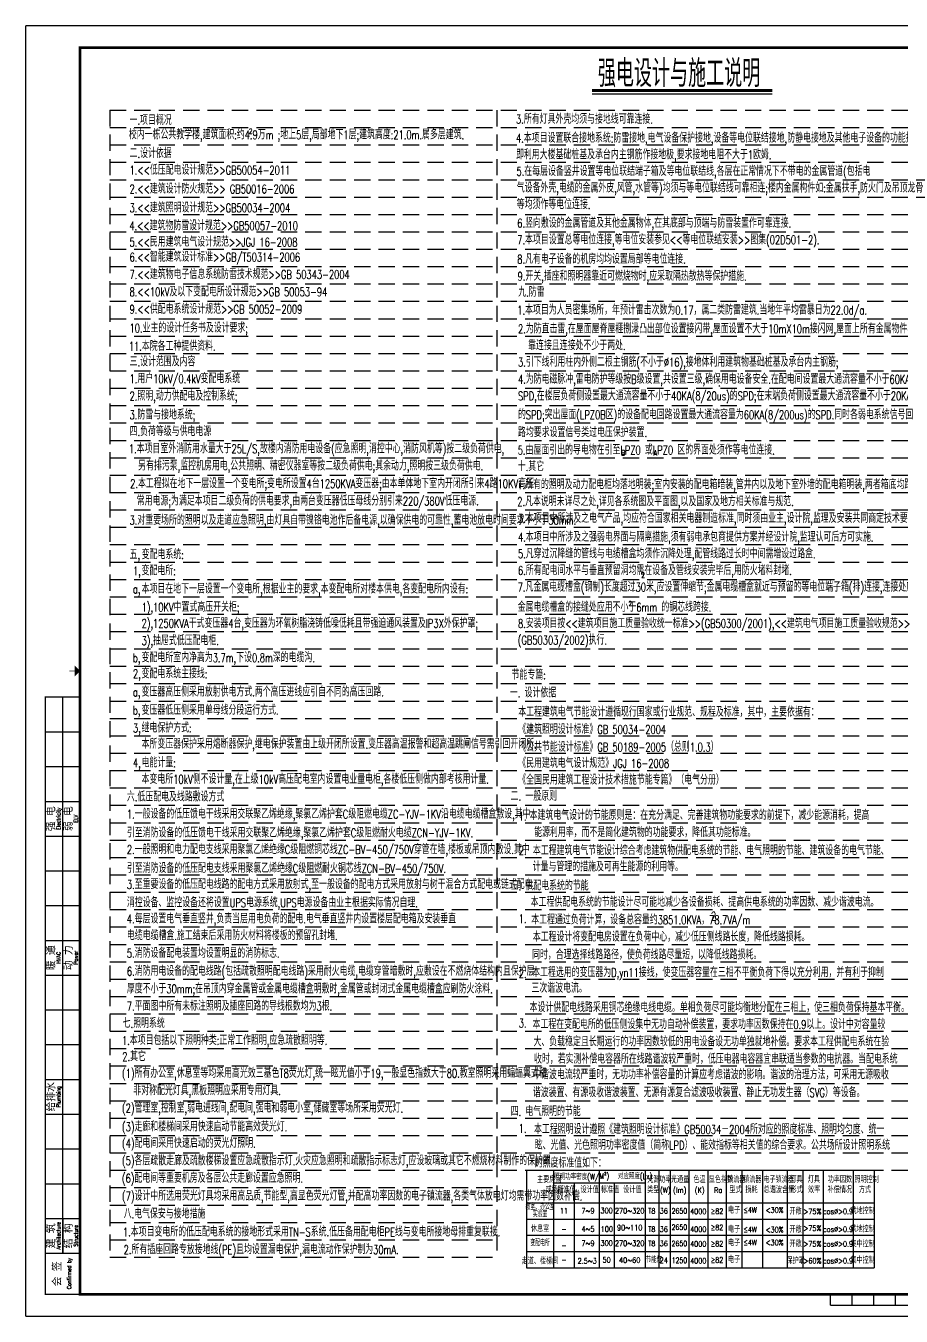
# Model space of a CAD drawing. Extents: x -336391 to 664021, y -458009 to -178412.
# Drawn here: x -106711 to -66399, y -362729 to -303329 of the extents above; entities that cross this region are included whole.
import ezdxf
from ezdxf.enums import TextEntityAlignment as Align

# ---------------------------------------------------------------- set-up
doc = ezdxf.new("R2010")
doc.units = 0
doc.header["$LTSCALE"] = 1000
doc.header["$MEASUREMENT"] = 0
doc.linetypes.add('DASHED2', pattern=[0.375, 0.25, -0.125])
doc.layers.get('0').update_dxf_attribs({"linetype": 'CONTINUOUS'})
for name, color, linetype in [('TEXT', 40, 'CONTINUOUS'), ('TS', 7, 'CONTINUOUS'), ('图框', 7, 'CONTINUOUS'), ('电气-设备标注', 4, 'CONTINUOUS')]:
    doc.layers.add(name, color=color, linetype=linetype)
doc.styles.add('HZ2', font='tjromans.shx', dxfattribs={"width": 0.7, "height": 400, "bigfont": 'tjhztxt.shx'})
doc.styles.add('JIAO', font='tjromans.shx', dxfattribs={"width": 0.75, "bigfont": 'tjhztxt.shx'})
doc.styles.add('TJ-HZ1', font='tj-romans1.shx', dxfattribs={"width": 0.7, "height": 650, "bigfont": 'tjhztxt.shx'})
doc.styles.add('TKZ2_tjkts.shx', font='tjromant.shx', dxfattribs={"bigfont": 'tjkts.shx'})

# ---------------------------------------------------------------- blocks, each defined once
blk = doc.blocks.new('A$C15410C04')
for p, q in [((1699.999083776434, 2899.999556934927), (1699.999083776434, 28499.99955693493)), ((899.9990837764344, 26899.99955693493), (2499.999083776434, 26899.99955693493)), ((899.9990837764344, 25299.99955693493), (2499.999083776434, 25299.99955693493)), ((899.9990837764344, 23699.99955693493), (2499.999083776434, 23699.99955693493)), ((899.9990837764344, 22099.99955693493), (2499.999083776434, 22099.99955693493)), ((899.9990837764344, 20499.99955693493), (2499.999083776434, 20499.99955693493)), ((899.9990837764344, 18899.99955693493), (2499.999083776434, 18899.99955693493)), ((899.9990837764344, 17299.99955693493), (2499.999083776434, 17299.99955693493)), ((899.9990837764344, 15699.99955693493), (2499.999083776434, 15699.99955693493)), ((899.9990837764344, 14099.99955693493), (2499.999083776434, 14099.99955693493)), ((899.9990837764344, 12499.99955693493), (2499.999083776434, 12499.99955693493)), ((899.9990837764344, 10899.99955693493), (2499.999083776434, 10899.99955693493)), ((899.9990837764344, 9299.999556934927), (2499.999083776434, 9299.999556934927)), ((899.9990837764344, 7699.999556934927), (2499.999083776434, 7699.999556934927)), ((899.9990837764344, 6099.999556934927), (2499.999083776434, 6099.999556934927)), ((899.9990837764344, 4499.999556934927), (2499.999083776434, 4499.999556934927)), ((1699.999083776434, 4499.999556934927), (1699.999083776434, 2899.999556934927)), ((899.9990837764344, 2899.999556934927), (2499.999083776434, 2899.999556934927))]:
    blk.add_line(p, q)
at = {"layer": '图框'}
for p, q in [((84099.99908377643, 59399.99955693411), (-0.000916223565582186, 59399.99955693411)), ((-0.000916223565582186, -0.000443065888248384), (-0.000916223565582186, 59399.99955693411)), ((37049.99908377643, 499.9995569331804), (37049.99908377643, 999.9995569331804)), ((38049.99908377643, 499.9995569331804), (38049.99908377643, 999.9995569331804)), ((39049.99908377643, 499.9995569331804), (39049.99908377643, 999.9995569331804)), ((40049.99908377643, 499.9995569331804), (40049.99908377643, 999.9995569331804)), ((37049.99908377643, 499.9995569331804), (47049.99908377643, 499.9995569331804)), ((-0.000916223565582186, -0.000443065888248384), (84099.99908377643, -0.0004430659464560449))]:
    blk.add_line(p, q, dxfattribs=at)
at = {"layer": '图框', "const_width": 120}
blk.add_lwpolyline([(83099.99908377643, 58399.99955693312), (2499.999083776434, 58399.99955693318), (2499.999083776434, 999.9995569331804), (83099.99908377643, 999.9995569331222)], close=True, dxfattribs=at)
at = {"layer": '图框'}
for points, const_width in [([(2249.999083780072, 29699.99955693318), (1999.999083776434, 29699.99955693318)], 30), ([(2499.999083776434, 999.9995569341118), (899.9990837764344, 999.9995569341118), (899.9990837764344, 28499.99955693493), (2499.999083776434, 28499.99955693493)], 60)]:
    blk.add_lwpolyline(points, dxfattribs=dict(at, const_width=const_width))
blk.add_solid([(2249.999083780072, 29449.99955693679), (2249.999083780072, 29949.99955693865), (2499.999083776434, 29699.99955693318)], dxfattribs=at)
at = {"style": 'TKZ2_tjkts.shx'}
for s, p in [('强 电', (1179.339048821595, 22899.99955693493)), ('弱 电', (1979.339048821595, 22899.99955693493)), ('暖 通', (1179.339048821595, 16499.99955693493)), ('动 力', (1979.339048821595, 16499.99955693493)), ('给排水', (1179.339048821595, 10099.99955693493)), ('建 筑', (1179.339048821595, 3699.999556934927)), ('结 构', (1979.339048821595, 3699.999556934927)), ('会 签', (1461.763439359158, 1949.999556934461))]:
    blk.add_text(s, height=360, rotation=90, dxfattribs=at).set_placement(p, align=Align.MIDDLE_CENTER)
at = {"style": 'TKZ2_tjkts.shx', "width": 0.8}
for s, p in [('Electricity', (1502.441459464288, 22899.99955693493)), ('ELV', (2302.441459464288, 22899.99955693493)), ('HVAC', (1502.441459464288, 16499.99955693493)), ('Power', (2302.441459464288, 16499.99955693493)), ('Plumbing', (1502.441459464288, 10099.99955693493)), ('Architecture', (1502.441459464288, 3699.999556934927)), ('Structure', (2302.441459464288, 3699.999556934927)), ('Confirmed by', (1994.792070018171, 1961.156614177045))]:
    blk.add_text(s, height=180, rotation=90, dxfattribs=at).set_placement(p, align=Align.MIDDLE_CENTER)

msp = doc.modelspace()

# ---------------------------------------------------------------- linework, layer by layer
at = {"layer": 'TEXT'}
for p, q in [((-83647.16480713249, -356012.3213240564), (-67647.16480713236, -356012.3213240564)), ((-83647.16480713239, -356012.3213240564), (-83647.16480713258, -360502.7498284079)), ((-82412.56502200791, -356012.3213240564), (-82412.5650220079, -360502.7498284079)), ((-80303.22029934301, -356012.3213240564), (-80303.220299343, -360502.7498284079)), ((-78194.49733982154, -356012.3213240564), (-78194.49733982142, -360502.7498284079)), ((-77555.69041143196, -356012.3213240564), (-77555.69041143205, -360502.7498284079)), ((-77031.74835393766, -356012.3213240564), (-77031.74835393764, -360502.7498284079)), ((-76182.80223533802, -356012.3213240564), (-76182.802235338, -360502.7498284079)), ((-75296.40204119636, -356012.3213240564), (-75296.40204119634, -360502.7498284079)), ((-74454.11149673047, -356012.3213240564), (-74454.11149673056, -360502.7498284079)), ((-73741.37855677563, -356012.3213240564), (-73741.37855677583, -360502.7498284079)), ((-72790.39002722908, -356012.3213240564), (-72790.39002722906, -360502.7498284079)), ((-71652.68737603861, -356012.3213240564), (-71652.68737603861, -360502.7498284079)), ((-70922.00271537738, -356012.3213240564), (-70922.00271537769, -360502.7498284079)), ((-69991.77808252804, -356012.3213240564), (-69991.77808252804, -360502.7498284079)), ((-68606.03466295177, -356012.3213240564), (-68606.03466295166, -360502.7498284079)), ((-67647.16480713247, -356012.3213240564), (-67647.16480713245, -360502.7498284079)), ((-82412.56502200771, -356592.8909803135), (-78194.49733982154, -356592.8909803135)), ((-81456.40910123382, -356592.8909803135), (-81456.4091012339, -360502.7498284081)), ((-79620.88775243299, -356592.8909803135), (-79620.88775243296, -360502.7498284081)), ((-83647.16480713249, -357509.1308255057), (-67647.16480713247, -357509.1308255057)), ((-83647.16480713249, -358257.5355762278), (-67647.16480713247, -358257.5355762278)), ((-83647.16480713249, -359005.9403269545), (-67647.16480713258, -359005.9403269545)), ((-83647.16480713249, -359754.3450776813), (-67647.16480713258, -359754.3450776813)), ((-83647.16480713249, -360502.7498284081), (-67647.16480713258, -360502.7498284081))]:
    msp.add_line(p, q, dxfattribs=at)
at = {"layer": 'TS', "color": 8, "linetype": 'DASHED2', "ltscale": 3}
for p, q in [((-102841.7158144433, -307212.3213240562), (-50337.48075461526, -307212.3213240562)), ((-102841.7158144433, -307212.3213240562), (-102841.7158144433, -360012.3213240564)), ((-85015.95793568854, -307212.3213240562), (-85015.95793568854, -360012.3213240564)), ((-102841.7158144433, -308012.3213240562), (-50337.48075461526, -308012.3213240562)), ((-102841.7158144433, -308812.3213240562), (-50337.48075461526, -308812.3213240562)), ((-102841.7158144433, -309612.3213240562), (-50337.48075461526, -309612.3213240562)), ((-102841.7158144433, -310412.3213240562), (-50337.48075461526, -310412.3213240562)), ((-102841.7158144433, -311212.3213240562), (-50337.48075461526, -311212.3213240562)), ((-102841.7158144433, -312012.3213240562), (-50337.48075461526, -312012.3213240564)), ((-102841.7158144433, -312812.3213240562), (-50337.48075461526, -312812.3213240561)), ((-102841.7158144433, -313612.3213240562), (-50337.48075461526, -313612.3213240562)), ((-102841.7158144433, -314412.3213240562), (-50337.48075461526, -314412.3213240562)), ((-102841.7158144433, -315212.3213240562), (-50337.48075461526, -315212.3213240562)), ((-102841.7158144433, -316012.3213240562), (-50337.48075461526, -316012.3213240564)), ((-102841.7158144433, -316812.3213240562), (-50337.48075461526, -316812.3213240562)), ((-102841.7158144433, -317612.3213240562), (-50337.48075461526, -317612.3213240562)), ((-102841.7158144433, -318412.3213240562), (-50337.48075461526, -318412.3213240562)), ((-102841.7158144433, -319212.3213240562), (-50337.48075461526, -319212.3213240562)), ((-102841.7158144433, -320012.3213240562), (-50337.48075461526, -320012.3213240564)), ((-102841.7158144433, -320812.3213240562), (-50337.48075461526, -320812.3213240561)), ((-102841.7158144433, -321612.3213240562), (-50337.48075461526, -321612.3213240562)), ((-102841.7158144433, -322412.3213240562), (-50337.48075461526, -322412.3213240562)), ((-102841.7158144433, -323212.3213240562), (-50337.48075461526, -323212.3213240562)), ((-102841.7158144433, -324012.3213240562), (-50337.48075461526, -324012.3213240562)), ((-102841.7158144433, -324812.3213240562), (-50337.48075461526, -324812.3213240562)), ((-102841.7158144433, -325612.3213240562), (-50337.48075461526, -325612.3213240564)), ((-102841.7158144433, -326412.3213240562), (-50337.48075461526, -326412.3213240561)), ((-102841.7158144433, -327212.3213240562), (-50337.48075461526, -327212.3213240562)), ((-102841.7158144433, -328012.3213240562), (-50337.48075461526, -328012.3213240562)), ((-102841.7158144433, -328812.3213240562), (-50337.48075461526, -328812.3213240562)), ((-102841.7158144433, -329612.3213240562), (-50337.48075461526, -329612.3213240564)), ((-102841.7158144433, -330412.3213240562), (-50337.48075461526, -330412.3213240562)), ((-102841.7158144433, -331212.3213240562), (-50337.48075461526, -331212.3213240562)), ((-102841.7158144433, -332012.3213240562), (-50337.48075461526, -332012.3213240562)), ((-102841.7158144433, -332812.3213240562), (-50337.48075461526, -332812.3213240562)), ((-102841.7158144433, -333612.3213240562), (-50337.48075461526, -333612.3213240564)), ((-102841.7158144433, -334412.3213240562), (-50337.48075461526, -334412.3213240561)), ((-102841.7158144433, -335212.3213240562), (-50337.48075461526, -335212.3213240562)), ((-102841.7158144433, -336012.3213240562), (-50337.48075461526, -336012.3213240562)), ((-102841.7158144433, -336812.3213240562), (-50337.48075461527, -336812.3213240564)), ((-102841.7158144433, -337612.3213240562), (-50337.48075461527, -337612.3213240562)), ((-102841.7158144433, -338412.3213240562), (-50337.48075461527, -338412.3213240562)), ((-102841.7158144433, -339212.3213240562), (-50337.48075461527, -339212.3213240562)), ((-102841.7158144433, -340012.3213240562), (-50337.48075461527, -340012.3213240562)), ((-102841.7158144433, -340812.3213240562), (-50337.48075461527, -340812.3213240564)), ((-102841.7158144433, -341612.3213240562), (-50337.48075461527, -341612.3213240561)), ((-102841.7158144433, -342412.3213240562), (-50337.48075461527, -342412.3213240562)), ((-102841.7158144433, -343212.3213240562), (-50337.48075461527, -343212.3213240562)), ((-102841.7158144433, -344012.3213240562), (-50337.48075461526, -344012.3213240562)), ((-102841.7158144433, -344812.3213240562), (-50337.48075461526, -344812.3213240564)), ((-102841.7158144433, -345612.3213240562), (-50337.48075461526, -345612.3213240561)), ((-102841.7158144433, -346412.3213240562), (-50337.48075461526, -346412.3213240562)), ((-102841.7158144433, -347212.3213240562), (-50337.48075461526, -347212.3213240562)), ((-102841.7158144433, -348012.3213240562), (-50337.48075461527, -348012.3213240564)), ((-102841.7158144433, -348812.3213240562), (-50337.48075461527, -348812.3213240562)), ((-102841.7158144433, -349612.3213240562), (-50337.48075461527, -349612.3213240562)), ((-102841.7158144433, -350412.3213240562), (-50337.48075461527, -350412.3213240562)), ((-102841.7158144433, -351212.3213240562), (-50337.48075461527, -351212.3213240562)), ((-102841.7158144433, -352012.3213240562), (-50337.48075461527, -352012.3213240564)), ((-102841.7158144433, -352812.3213240562), (-50337.48075461527, -352812.3213240561)), ((-102841.7158144433, -353612.3213240562), (-50337.48075461527, -353612.3213240562)), ((-102841.7158144433, -354412.3213240562), (-50337.48075461527, -354412.3213240562)), ((-102841.7158144433, -355212.3213240562), (-50337.48075461527, -355212.3213240562)), ((-102841.7158144433, -356012.3213240562), (-50337.48075461527, -356012.3213240564)), ((-102841.7158144433, -356812.3213240562), (-85015.95793568855, -356812.3213240562)), ((-102841.7158144433, -357612.3213240562), (-85015.95793568855, -357612.3213240563)), ((-102841.7158144433, -358412.3213240562), (-85015.95793568855, -358412.3213240562)), ((-102841.7158144433, -359212.3213240564), (-85015.95793568855, -359212.3213240564)), ((-102841.7158144433, -360012.3213240564), (-85015.95793568855, -360012.3213240564))]:
    msp.add_line(p, q, dxfattribs=at)
at = {"layer": '图框'}
msp.add_line((-22610.80861394393, -303329.4256421136), (-106710.8086139439, -303329.4256421136), dxfattribs=at)
at = {"layer": '电气-设备标注', "color": 4}
for p, q in [((-80636.5616919589, -306465.1206447748), (-72335.92440036565, -306465.1206447748)), ((-74749.27865557003, -319907.8425076523), (-74796.60918777178, -319936.2248585983))]:
    msp.add_line(p, q, dxfattribs=at)
at = {"layer": '电气-设备标注', "color": 4, "const_width": 125}
msp.add_lwpolyline([(-80636.5616919589, -306307.4201453305), (-72335.92440036565, -306307.4201453305)], dxfattribs=at)

# ---------------------------------------------------------------- block references
at = {"layer": '图框'}
msp.add_blockref('A$C15410C04', (-106710.8076977204, -362729.4251990477), dxfattribs=at)

# ---------------------------------------------------------------- texts
at = {"layer": 'TEXT', "style": 'JIAO', "width": 0.75}
for s, height, p in [('\u3000\u3000主要房间', 288.0000000000084, (-83730.43836361545, -356584.5886965197)), ('        对应照度(Lx)', 259.862760669058, (-80633.7667253415, -356414.0845138081)), ('光源', 288.0000000000084, (-78091.97890105027, -356584.5886965197)), ('功率', 288.0000000000084, (-77542.95416540178, -356584.5886965197)), ('光通量', 288.0000000000084, (-77003.81775881468, -356584.5886965197)), ('色温', 288.0000000000084, (-75964.53112473295, -356584.5886965197)), ('显色指数', 288.0000000000084, (-75262.03272448876, -356584.5886965197)), ('镇流器', 288.0000000000084, (-74414.00251785594, -356584.5886965197)), ('镇流器', 288.0000000000084, (-73678.0857663377, -356584.5886965197)), ('电子镇流器', 288.0000000000084, (-72741.95355769162, -356584.5886965197)), ('灯具', 288.0000000000084, (-71501.88306994895, -356584.5886965197)), ('灯具', 288.0000000000084, (-70701.44511732312, -356584.5886965197)), ('功率因数', 288.0000000000084, (-69781.39026785747, -356584.5886965197)), ('照明控制', 288.0000000000084, (-68552.55550806157, -356584.5886965197)), ('       或场所', 288.0000000000084, (-83904.48514854915, -357053.4465939977)), ('标准值', 288.0000000000084, (-82229.96950382621, -357053.4465939977)), ('设计值', 288.0000000000084, (-81166.6583476401, -357053.4465939977)), ('标准值', 288.0000000000084, (-80229.67357529407, -357053.4465939977)), ('设计值', 288.0000000000084, (-79203.54740350609, -357053.4465939977)), ('类型', 288.0000000000084, (-78098.60847069249, -357053.4465939977)), ('(W)', 249.4682502422956, (-77504.3162048304, -357053.4465939977)), ('(lm)', 249.4682502422956, (-76904.32242066792, -357053.4465939977)), ('(K)', 249.4682502422956, (-75908.56823411986, -357053.4465939977)), ('Ra', 249.4682502422956, (-75010.84957685921, -357053.4465939977)), ('型式', 288.0000000000084, (-74304.61461875847, -357053.4465939977)), ('损耗', 288.0000000000084, (-73574.49874067733, -357053.4465939977)), ('总谐波含量', 288.0000000000084, (-72731.54544553458, -357053.4465939977)), ('形式', 288.0000000000084, (-71497.8056144123, -357053.4465939977)), ('效率', 288.0000000000084, (-70690.30437833654, -357053.4465939977)), ('补偿情况', 288.0000000000084, (-69787.23561475195, -357053.4465939977)), ('方式', 288.0000000000084, (-68346.27989949522, -357053.4465939977))]:
    msp.add_text(s, height=height, dxfattribs=at).set_placement(p)
at = {"layer": 'TEXT', "style": 'JIAO'}
for s, height, width, p in [('教室、办公室', 288.0000000000084, 0.6, (-83027.39607647681, -357690.0717455726)), ('实验室', 288.0000000000084, 0.6, (-83027.39607647681, -358024.8995384488)), ('11', 249.4682502422956, 0.75, (-81927.8407134015, -357877.1636571691)), ('7~9', 249.4682502422956, 0.75, (-80822.07611822974, -357877.1636571691)), ('300', 249.4682502422956, 0.75, (-79964.68469818545, -357867.1618847505)), ('270~320', 249.4682502422956, 0.7205165963556389, (-78903.3991454335, -357877.1620763703)), ('T8', 249.4682502422956, 0.75, (-77883.97615352421, -357885.0249699291)), ('36', 249.4682502422956, 0.75, (-77333.29402546509, -357885.0249699291)), ('2650', 249.4682502422956, 0.6819388744333075, (-76614.10629418204, -357885.0249699291)), ('休息室', 288.0000000000084, 0.75, (-83027.39607647691, -358708.1243831901)), ('-', 249.4682502422956, 0.75, (-81927.84071340162, -358717.3810783107)), ('4~5', 249.4682502422956, 0.75, (-80822.07611822974, -358717.3810783107)), ('100', 249.4682502422956, 0.75, (-79954.81803399128, -358717.3810783107)), ('90~110', 249.4682502422956, 0.7205165963556389, (-78903.3991454335, -358652.6021516718)), ('T8', 249.4682502422956, 0.75, (-77883.97615352421, -358721.9823698146)), ('36', 249.4682502422956, 0.75, (-77333.29402546509, -358725.7134691331)), ('2650', 249.4682502422956, 0.6819388744333075, (-76614.10629418204, -358633.4297206558)), ('变配电所', 288.0000000000084, 0.6, (-83027.39607647681, -359356.0573950056)), ('7~9', 249.4682502422956, 0.75, (-80822.07611822974, -359373.9731586227)), ('300', 249.4682502422956, 0.75, (-79964.68469818545, -359363.9713862039)), ('270~320', 249.4682502422956, 0.7205165963556389, (-78903.3991454335, -359373.9715778238)), ('T8', 249.4682502422956, 0.75, (-77883.97615352421, -359381.8344713825)), ('36', 249.4682502422956, 0.75, (-77333.29402546509, -359381.8344713825)), ('2650', 249.4682502422956, 0.6819388744333075, (-76614.10629418204, -359381.8344713825)), ('-', 249.4682502422956, 0.75, (-81927.84071340162, -359465.7858290374)), ('走道、楼梯间', 288.0000000000084, 0.75, (-83035.63243976384, -360187.6221678607)), ('-', 249.4682502422956, 0.75, (-81927.84071340162, -360127.780043675)), ('2.5~3', 249.4682502422956, 0.75, (-80859.61989159007, -360186.6530617058)), ('50', 249.4682502422956, 0.75, (-79964.68469818545, -360139.4114615141)), ('40~60', 249.4682502422956, 0.7205165963556389, (-78903.3991454335, -360149.4116531339)), ('24', 249.4682502422956, 0.75, (-77333.29402546509, -360157.2745466927)), ('1250', 249.4682502422956, 0.6819388744333075, (-76614.10629418204, -360157.2745466927))]:
    msp.add_text(s, height=height, dxfattribs=dict(at, width=width)).set_placement(p, align=Align.MIDDLE_CENTER)
at = {"layer": 'TEXT', "style": 'JIAO', "width": 0.75}
for s, height, p in [('4000', 249.4682502422956, (-75747.41271894873, -358031.2908247551)), ('≥82', 249.4682502422956, (-74879.29405427062, -358022.6585726168)), ('电子', 288.0000000000084, (-74094.12578261667, -357997.9384783152)), ('≤4W', 249.4682502422956, (-73358.20903109842, -357965.1934725085)), ('<30%', 249.4682502422956, (-72230.81375624881, -357968.1800290946)), ('开敞', 288.0000000000084, (-71261.56510924287, -358045.7247480362)), ('>75%', 249.4682502422956, (-70487.54910623022, -358030.4514205573)), ('cos%%c>0.9', 249.4682502422956, (-69305.7593236707, -358030.4514205573)), ('就地控制', 288.0000000000084, (-68172.92892268664, -358026.2052248424)), ('就地控制', 288.0000000000084, (-68172.92892268664, -358026.2052248424)), ('4000', 249.4682502422956, (-75747.41271894873, -358853.4080795505)), ('≥82', 249.4682502422956, (-74879.29405427062, -358771.0633233349)), ('电子', 288.0000000000084, (-74094.12578261667, -358875.3109766715)), ('≤4W', 249.4682502422956, (-73358.20903109842, -358861.0091705651)), ('<30%', 249.4682502422956, (-72230.81375624881, -358871.851279251)), ('开敞', 288.0000000000084, (-71261.56510924287, -358887.1246067383)), ('>75%', 249.4682502422956, (-70487.54910623022, -358805.891495859)), ('cos%%c>0.9', 249.4682502422956, (-69305.7593236706, -358853.4080795505)), ('就地控制', 288.0000000000084, (-68172.92892268664, -358864.2616939343)), ('4000', 249.4682502422956, (-75747.41271894873, -359528.1003262086)), ('≥82', 249.4682502422956, (-74879.29405427062, -359519.4680740703)), ('电子', 288.0000000000084, (-74094.12578261667, -359494.7479797687)), ('≤4W', 249.4682502422956, (-73358.20903109842, -359462.002973962)), ('<30%', 249.4682502422956, (-72230.81375624881, -359464.9895305481)), ('开敞', 288.0000000000084, (-71261.56510924287, -359542.5342494897)), ('>75%', 249.4682502422956, (-70487.54910623022, -359527.2609220108)), ('cos%%c>0.9', 249.4682502422956, (-69305.7593236707, -359527.2609220108)), ('集中控制', 288.0000000000084, (-68172.92892268664, -359550.0500508792)), ('电子', 288.0000000000084, (-74094.12578261667, -360270.1880550788)), ('4000', 249.4682502422956, (-75747.41271894873, -360303.5404015188)), ('≥82', 249.4682502422956, (-74879.29405427062, -360267.8728247971)), ('保护罩', 288.0000000000084, (-71261.56510924287, -360317.9743247999)), ('>60%', 249.4682502422956, (-70487.54910623022, -360302.700997321)), ('cos%%c>0.9', 249.4682502422956, (-69305.7593236707, -360302.700997321)), ('集中控制', 288.0000000000084, (-68172.92892268664, -360298.454801606))]:
    msp.add_text(s, height=height, dxfattribs=at).set_placement(p, align=Align.CENTER)
msp.add_text('节能灯', height=259.862760669058, dxfattribs=at).set_placement((-78170.50713968146, -360133.3702109311), align=Align.MIDDLE_LEFT)
at = {"layer": 'TEXT', "insert": (-82380.39620939252, -356099.8095607894), "char_height": 259.8627606690579, "width": 15130.24937719524, "attachment_point": 1, "style": 'JIAO'}
msp.add_mtext('照明功率密度(W/\\A1;M{\\H0.55X;\\S2^ ;})', dxfattribs=at)
at = {"layer": '电气-设备标注', "color": 4, "width": 0.7}
for s, height, style, p in [('强电设计与施工说明', 1250, 'TJ-HZ1', (-80369.05287351969, -306147.5752437869)), ('一.项目概况', 400, 'HZ2', (-101932.8077716542, -307882.0654682741)), ('3.所有灯具外壳均须与接地线可靠连接.', 400, 'HZ2', (-84136.87055890824, -307833.4891874755)), ('校内一栋公共教学楼,建筑面积:约4.9万m ;地上5层,局部地下1层;建筑高度:21.0m.属多层建筑.', 400, 'HZ2', (-101965.1154639618, -308547.0144912893)), ('2', 240, 'HZ2', (-96444.59559588635, -308306.4087729607)), ('4.本项目设置联合接地系统:防雷接地,电气设备保护接地,设备等电位联结接地,防静电接地及其他电子设备的功能接地合用同一接地体,', 400, 'HZ2', (-84136.87055890824, -308700.1558541423)), ('二.设计依据', 400, 'HZ2', (-101932.8077716542, -309405.3859983042)), ('即利用大楼基础桩基及承台内主钢筋作接地极,要求接地电阻不大于1欧姆.', 400, 'HZ2', (-84136.87055890824, -309466.8225208089)), ('1.<<低压配电设计规范>>GB50054-2011', 400, 'HZ2', (-101932.807771654, -310176.9581162297)), ('5.在每层设备竖井设置等电位联结端子箱及等电位联结线,各层在正常情况下不带电的金属管道(包括电', 400, 'HZ2', (-84114.75853754304, -310231.2166006989)), ('2.<<建筑设计防火规范>> GB50016-2006', 400, 'HZ2', (-101932.807771654, -311043.6247828963)), ('气设备外壳,电缆的金属外皮,风管,水管等)均须与等电位联结线可靠相连;楼内金属构件如:金属扶手,防火门及吊顶龙骨', 400, 'HZ2', (-84103.98930677383, -310997.8832673655)), ('3.<<建筑照明设计规范>>GB50034-2004', 400, 'HZ2', (-101932.807771654, -311913.4410558623)), ('等均须作等电位连接.', 400, 'HZ2', (-84103.98930677383, -311764.549934032)), ('4.<<建筑物防雷设计规范>>GB50057-2010', 400, 'HZ2', (-101943.5770024234, -312733.3582258202)), ('6.竖向敷设的金属管道及其他金属物体,在其底部与顶端与防雷装置作可靠连接.', 400, 'HZ2', (-84080.53590421326, -312615.2798793964)), ('7.本项目设置总等电位连接,等电位安装参见<<等电位联结安装>>图集(02D501-2).', 400, 'HZ2', (-84080.53590421326, -313381.9465460631)), ('5.<<民用建筑电气设计规范>>JGJ 16-2008', 400, 'HZ2', (-101932.807771654, -313489.2447143389)), ('6.<<智能建筑设计标准>>GB/T50314-2006', 400, 'HZ2', (-101932.807771654, -314179.8242757109)), ('8.凡有电子设备的机房均均设置局部等电位连接.', 400, 'HZ2', (-84080.53590421326, -314278.5592421903)), ('7.<<建筑物电子信息系统防雷技术规范>>GB 50343-2004', 400, 'HZ2', (-101932.807771654, -314979.8242757109)), ('9.开关,插座和照明器靠近可燃烧物时,应采取隔热散热等保护措施.', 400, 'HZ2', (-84063.17713897376, -315058.7593102523)), ('8.<<10kV及以下变配电所设计规范>>GB 50053-94', 400, 'HZ2', (-101932.807771654, -315779.8242757109)), ('九.防雷', 400, 'HZ2', (-84035.2662980242, -315795.3091871883)), ('9.<<供配电系统设计规范>>GB 50052-2009', 400, 'HZ2', (-101932.807771654, -316579.8242757109)), ('1.本项目为人员密集场所，年预计雷击次数为0.17，属二类防雷建筑.当地年平均雷暴日为22.0d/a.', 400, 'HZ2', (-84078.34322110101, -316616.2387011208)), ('10.业主的设计任务书及设计要求;', 400, 'HZ2', (-101932.807771654, -317443.7484445737)), ('2.为防直击雷,在屋面屋脊屋榧捌渌凸出部位设置接闪带,屋面设置不大于10mX10m接闪网,屋面上所有金属物件与接闪带可', 400, 'HZ2', (-84046.0355287934, -317482.9053677875)), ('11.本院各工种提供资料.', 400, 'HZ2', (-101965.1154639618, -318283.8760742608)), ('靠连接且连接处不少于两处.', 400, 'HZ2', (-83578.82186278276, -318249.5720344543)), ('三.设计范围及内容', 400, 'HZ2', (-101932.8077716542, -318996.8843113351)), ('3.引下线利用柱内外侧二根主钢筋(不小于%%c16),接地体利用建筑物基础桩基及承台内主钢筋;', 400, 'HZ2', (-84046.0355287934, -319016.2387011208)), ('1.用户10kV/0.4kV变配电系统', 400, 'HZ2', (-101932.8077716542, -319777.1833937829)), ('4.为防电磁脉冲,雷电防护等级按B级设置,共设置三级,确保用电设备安全.在配电间设置最大通流容量不小于60KA(8/20us)的', 400, 'HZ2', (-84046.0355287934, -319802.9228736709)), ('2.照明,动力供配电及控制系统;', 400, 'HZ2', (-101932.8077716542, -320577.1833937829)), ('SPD,在楼层负荷侧设置最大通流容量不小于40KA(8/20us)的SPD;在末端负荷侧设置最大通流容量不小于20KA(8/20us)', 400, 'HZ2', (-84046.0355287934, -320569.5895403377)), ('3.防雷与接地系统;', 400, 'HZ2', (-101932.8077716542, -321443.8500604494)), ('的SPD;突出屋面(LPZ0B区)的设备配电回路设置最大通流容量为60KA(8/200us)的SPD.同时各弱电系统信号回', 400, 'HZ2', (-84046.0355287934, -321436.2562070043)), ('四.负荷等级与供电电源', 400, 'HZ2', (-101932.8077716542, -322210.4918210954)), ('路均要求设置信号类过电压保护装置.', 400, 'HZ2', (-84046.0355287934, -322252.9228736709)), ('1.本项目室外消防用水量大于25L/S,故楼内消防用电设备(应急照明,消控中心,消防风机等)按二级负荷供电,', 400, 'HZ2', (-101965.1154639618, -323001.2592624504)), ('5.由屋面引出的导电物在引至LPZ0 或LPZ0 区的界面处须作等电位连接.', 400, 'HZ2', (-84056.8047595626, -323062.0897624468)), ('B', 250, 'HZ2', (-79296.98138021653, -323113.4955681983)), ('A', 250, 'HZ2', (-77800.27980763506, -323113.4955681983)), ('另有排污泵,监控机房用电,公共照明、精密仪器室等按二级负荷供电;其余动力,照明按三级负荷供电.', 400, 'HZ2', (-101536.7583107508, -323789.5435336979)), ('十.其它', 400, 'HZ2', (-84056.80475956257, -323819.9349042251)), ('2.本工程拟在地下一层设置一个变电所;变电所设置4台1250KVA变压器;由本单体地下室内开闭所引来4路10KV高压', 400, 'HZ2', (-101904.5235004065, -324606.5423932276)), ('1.所有的照明及动力配电柜均落地明装;室内安装的配电箱暗装,管井内以及地下室外墙的配电箱明装,两者箱底均距地1.5m.', 400, 'HZ2', (-84078.34322110098, -324652.4565598505)), ('常用电源;为满足本项目二级负荷的供电要求,由两台变压器低压母线分别引来220/380V低压电源.', 400, 'HZ2', (-101600.209591525, -325406.5423932277)), ('2.凡本说明未详尽之处,详见各系统图及平面图,以及国家及地方相关标准与规范.', 400, 'HZ2', (-84078.34322110098, -325434.5275809522)), ('3.对重要场所的照明以及走道应急照明,由灯具自带镍铬电池作后备电源,以确保供电的可靠性,蓄电池放电时间要求不小于30min.', 400, 'HZ2', (-101932.807771654, -326293.2915644103)), ('3.本项目中所涉及之电气产品,均应符合国家相关电器制造标准,同时须由业主,设计院,监理及安装共同商定技术要求后方能定制,.', 400, 'HZ2', (-84046.03552879338, -326204.343853918)), ('4.本项目中所涉及之强弱电界面与隔离措施,须有弱电承包商提供方案并经设计院,监理认可后方可实施.', 400, 'HZ2', (-84046.03552879338, -327071.0105205846)), ('五,', 400, 'HZ2', (-101932.8077716542, -327876.6020298132)), ('变配电系统:', 400, 'HZ2', (-101372.8077716542, -327876.6020298132)), ('5.凡穿过沉降缝的管线与电缆槽盒均须作沉降处理,配管线路过长时中间需增设过路盒.', 400, 'HZ2', (-84046.03552879338, -327837.6771872512)), ('1,', 400, 'HZ2', (-101778.0077716542, -328616.6020298132)), ('变配电所:', 400, 'HZ2', (-101378.4077716542, -328616.6020298132)), ('6.所有配电间水平与垂直预留洞均需在设备及管线安装完毕后,用防火堵料封堵.', 400, 'HZ2', (-84046.03552879338, -328604.343853918)), ('本项目在地下一层设置一个变电所,根据业主的要求,本变配电所对楼本供电,各变配电所内设有: ', 400, 'HZ2', (-101378.4077716542, -329456.6020298132)), ('7.凡金属电缆槽盒(钢制)长度超过30米,应设置伸缩节;金属电缆槽盒就近与预留的等电位端子箱(排)连接,连接处应不少于两处.', 400, 'HZ2', (-84056.80475956257, -329371.0105205846)), ('2', 240, 'HZ2', (-78375.05609654542, -328741.5904224236)), ('a,', 400, 'HZ2', (-101778.0077716542, -329456.6020298132)), ('1),10KV中置式高压开关柜;', 400, 'HZ2', (-101378.4077716541, -330296.6020298132)), ('金属电缆槽盒的接缝处应用不小于6mm 的铜芯线跨接.', 400, 'HZ2', (-84056.80475956257, -330296.6913982921)), ('2', 213.3333333333333, 'HZ2', (-78956.76868095766, -330034.15247061)), ('2),1250KVA干式变压器4台,变压器为环氧树脂浇铸低噪低耗且带强迫通风装置及IP3X外保护罩;', 400, 'HZ2', (-101378.407771654, -331036.6020298133)), ('8.安装项目按<<建筑项目施工质量验收统一标准>>(GB50300/2001),<<建筑电气项目施工质量验收规范>>', 400, 'HZ2', (-84046.03552879338, -331044.8267935506)), ('3),抽屉式低压配电柜.', 400, 'HZ2', (-101378.4077716541, -331835.6590546722)), ('(GB50303/2002)执行.', 400, 'HZ2', (-84056.80475956257, -331811.4934602172)), ('b,', 400, 'HZ2', (-101778.0077716542, -332619.1083206745)), ('变配电所室内净高为3.7m,下设0.8m深的电缆沟.', 400, 'HZ2', (-101378.4077716541, -332619.1083206746)), ('2,', 400, 'HZ2', (-101778.0077716542, -333359.1083206745)), ('变配电系统主接线:', 400, 'HZ2', (-101378.4077716542, -333359.1083206745)), ('节能专篇:', 400, 'HZ2', (-84338.04174980894, -333416.5674274049)), ('变压器高压侧采用放射供电方式.两个高压进线应引自不同的高压回路.', 400, 'HZ2', (-101378.4077716542, -334199.1083206746)), ('一. 设计依据', 400, 'HZ2', (-84418.56931079354, -334237.8930926849)), ('a,', 400, 'HZ2', (-101778.0077716542, -334199.1083206746)), ('b,', 400, 'HZ2', (-101778.0077716542, -335039.1083206746)), ('变压器低压侧采用单母线分段运行方式.', 400, 'HZ2', (-101378.4077716543, -335039.1083206745)), ('本工程建筑电气节能设计遵循现行国家或行业规范、规程及标准，其中，主要依据有：', 400, 'HZ2', (-84033.71386485572, -335124.3104332958)), ('3,', 400, 'HZ2', (-101778.0077716542, -335856.0209364457)), ('继电保护方式:', 400, 'HZ2', (-101378.4077716542, -335856.0209364457)), ('《建筑照明设计标准》GB 50034-2004', 400, 'HZ2', (-84033.71386485489, -335923.0925855267)), ('本所变压器保护采用熔断器保护,继电保护装置由上级开闭所设置.变压器高温报警和超高温跳闸信号需引回开闭所.', 400, 'HZ2', (-101378.4077716541, -336596.0209364457)), ('《公共节能设计标准》GB 50189-2005（总则1.0.3）', 400, 'HZ2', (-84033.71386485489, -336732.7933729285)), ('4,', 400, 'HZ2', (-101778.0077716542, -337456.0209364457)), ('电能计量:', 400, 'HZ2', (-101378.4077716542, -337456.0209364457)), ('《民用建筑电气设计规范》JGJ 16-2008', 400, 'HZ2', (-84033.71386485489, -337480.9088584929)), ('本变电所10kV侧不设计量,在上级10kV高压配电室内设置电业量电柜,各楼低压侧做内部考核用计量.', 400, 'HZ2', (-101378.4077716541, -338216.0209364457)), ('《全国民用建筑工程设计技术措施节能专篇》（电气分册）', 400, 'HZ2', (-84033.71386485572, -338251.5755251595)), ('二. 一般原则', 400, 'HZ2', (-84381.6462338711, -338996.4921011973)), ('六.低压配电及线路敷设方式', 400, 'HZ2', (-102055.9850370812, -339029.6569204604)), ('1.一般设备的低压馈电干线采用交联聚乙烯绝缘,聚氯乙烯护套C级阻燃电缆ZC-YJV-1KV沿电缆电缆槽盒敷设,其中', 400, 'HZ2', (-102055.9850370812, -339817.5887377061)), ('1.    ', 400, 'HZ2', (-84009.22205432315, -339915.0403483253)), ('    本建筑电气设计的节能原则是：在充分满足、完善建筑物功能要求的前提下，减少能源消耗，提高', 400, 'HZ2', (-84344.72315694646, -339876.7793020587)), ('引至消防设备的低压馈电干线采用交联聚乙烯绝缘,聚氯乙烯护套C级阻燃耐火电缆ZCN-YJV-1KV.', 400, 'HZ2', (-102055.9850370812, -340684.2554043727)), ('能源利用率，而不是简化建筑物的功能要求，降低其功能标准。', 400, 'HZ2', (-83303.16739842916, -340665.9437110641)), ('2.一般照明和电力配电支线采用聚氯乙烯绝缘C级阻燃铜芯线ZC-BV-450/750V穿管在墙,楼板或吊顶内敷设.其中', 400, 'HZ2', (-102055.9850370812, -341450.9220710393)), ('2.    ', 400, 'HZ2', (-84009.22205432315, -341493.2219408014)), (' 本工程建筑电气节能设计综合考虑建筑物供配电系统的节能、电气照明的节能、建筑设备的电气节能、', 400, 'HZ2', (-83551.01368249688, -341500.4085790293)), ('引至消防设备的低压配电支线采用聚氯乙烯绝缘C级阻燃耐火铜芯线ZCN-BV-450/750V.', 400, 'HZ2', (-102055.9850370812, -342317.5887377061)), ('计量与管理的措施及可再生能源的利用等。', 400, 'HZ2', (-83367.42028826314, -342247.7238432781)), ('3.至重要设备的低压配电线路的配电方式采用放射式,至一般设备的配电方式采用放射与树干混合方式配电或链式配电.', 400, 'HZ2', (-102055.9850370812, -343057.6264219701)), ('三. 供配电系统的节能', 400, 'HZ2', (-84381.64623386963, -343119.4691728469)), ('消控设备、监控设备还将设置UPS电源系统,UPS电源设备由业主根据实际情况自理.', 400, 'HZ2', (-102055.9850370812, -343897.5887377061)), ('本工程供配电系统的节能设计尽可能地减少各设备损耗、提高供电系统的功率因数、减少谐波电流。', 400, 'HZ2', (-83460.31405337894, -343877.722498272)), ('4.每层设置电气垂直竖井,负责当层用电负荷的配电.电气垂直竖井内设置楼层配电箱及安装垂直', 400, 'HZ2', (-102055.9850370812, -344644.2554043727)), ('1.    ', 400, 'HZ2', (-84009.22205432315, -344632.0965493475)), ('本工程通过负荷计算，设备总容量约3851.0KVA，78.7VA/m  ', 400, 'HZ2', (-83435.4141067783, -344687.173333367)), ('2', 400, 'HZ2', (-75160.26626556055, -344516.5369658212)), ('电缆电缆槽盒.施工结束后采用防火材料将楼板的预留孔封堵.', 400, 'HZ2', (-102055.9850370812, -345410.9220710393)), ('本工程设计将变配电房设置在负荷中心，减少低压侧线路长度，降低线路损耗。', 400, 'HZ2', (-83362.27407159164, -345476.0140859012)), ('5.消防设备配电装置均设置明显的消防标志.', 400, 'HZ2', (-102055.9850370812, -346224.5767190255)), ('同时，合理选择线路路径，使负荷线路尽量短，以降低线路损耗。', 400, 'HZ2', (-83398.26505848496, -346299.1577655164)), ('6.消防用电设备的配电线路(包括疏散照明配电线路)采用耐火电缆,电缆穿管暗敷时,应敷设在不燃烧体结构内且保护层', 400, 'HZ2', (-102055.9850370812, -347054.2548576056)), ('2.    ', 400, 'HZ2', (-84009.22205432315, -347158.2497321377)), (' 本工程选用的变压器为D,yn11接线，使变压器容量在三相不平衡负荷下得以充分利用，并有利于抑制', 400, 'HZ2', (-83584.48686174033, -347112.5436878626)), ('厚度不小于30mm;在吊顶内穿金属管或金属电缆槽盒明敷时,金属管或封闭式金属电缆槽盒应刷防火涂料.', 400, 'HZ2', (-102055.9850370812, -347866.5296347907)), ('三次谐波电流。', 400, 'HZ2', (-83424.38975260509, -347832.9651480918)), ('7.平面图中所有未标注照明及插座回路的导线根数均为3根.', 400, 'HZ2', (-102055.9850370812, -348660.9963378009)), ('    本设计供配电线路采用铜芯绝缘电线电缆。单相负荷尽可能均衡地分配在三相上，使三相负荷保持基本平衡。', 400, 'HZ2', (-84344.7231569472, -348724.6639149637)), ('七.照明系统', 400, 'HZ2', (-102250.077251506, -349454.3916788955)), ('3.    ', 400, 'HZ2', (-84009.22205432325, -349446.743161154)), ('本工程在变配电所的低压侧设集中无功自动补偿装置，要求功率因数保持在0.9以上。设计中对容量较', 400, 'HZ2', (-83375.59015120458, -349503.0492188483)), ('1.本项目包括以下照明种类:正常工作照明,应急疏散照明等.', 400, 'HZ2', (-102282.3849438138, -350236.0968010774)), ('大、负载稳定且长期运行的功率因数较低的用电设备设无功单独就地补偿。要求本工程供配电系统在验', 400, 'HZ2', (-83334.7375835169, -350301.7932797759)), ('2.其它', 400, 'HZ2', (-102268.7821373214, -350983.5207221976)), ('收时，若实测补偿电容器所在线路谐波较严重时，低压电器电容器宜串联适当参数的电抗器。当配电系统', 400, 'HZ2', (-83308.56734765662, -351098.6319544498)), ('(1)所有办公室,休息室等均采用高光效三基色T8荧光灯,统一眩光值小于19,一般显色指数大于80.教室照明采用蝙蝠翼式和', 400, 'HZ2', (-102279.5513680908, -351750.406337952)), ('中谐波电流较严重时，无功功率补偿容量的计算应考虑谐波的影响。谐波的治理方法，可采用无源吸收', 400, 'HZ2', (-83347.99836244626, -351816.9484728117)), ('非对称配光灯具,黑板照明应采用专用灯具.', 400, 'HZ2', (-101757.629539934, -352550.406337952)), ('谐波装置、有源吸收谐波装置、无源有源复合滤波吸收装置、静止无功发生器（SVG）等设备。', 400, 'HZ2', (-83359.40656843295, -352640.3949287244)), ('(2)管理室,控制室,弱电进线间,配电间,强电和弱电小室,储藏室等场所采用荧光灯.', 400, 'HZ2', (-102279.5513680908, -353350.406337952)), ('四. 电气照明的节能', 400, 'HZ2', (-84381.64623387069, -353508.2166239887)), ('(3)走廊和楼梯间采用快速启动节能高效荧光灯.', 400, 'HZ2', (-102279.5513680908, -354217.0730046183)), ('1.    ', 400, 'HZ2', (-84009.22205432357, -354285.6495031663)), ('本工程照明设计遵照《建筑照明设计标准》GB50034－2004所对应的照度标准、照明均匀度、统一', 400, 'HZ2', (-83306.31628448513, -354332.082258872)), ('(4)配电间采用快速启动的荧光灯照明.', 400, 'HZ2', (-102279.5513680908, -354972.7224812304)), ('眩、光值、光色照明功率密度值（简称LPD）、能效指标等相关值的综合要求。公共场所设计照明系统', 400, 'HZ2', (-83274.96892862843, -355061.4188834314)), ('(5)各层疏散走廊及疏散楼梯设置应急疏散指示灯.火灾应急照明和疏散指示标志灯,应设玻璃或其它不燃烧材料制作的保护罩.', 400, 'HZ2', (-102279.5513680908, -355777.4295395337)), ('的照度标准值如下：', 400, 'HZ2', (-83274.96892862843, -355882.4318294389)), ('(6)配电间等重要机房及各层公共走廊设置应急照明.', 400, 'HZ2', (-102283.8953117871, -356581.3672461271)), ('(7)设计中所选用荧光灯具均采用高品质,节能型,高显色荧光灯管,并配高功率因数的电子镇流器,各类气体放电灯均需带功率因数补偿.', 400, 'HZ2', (-102279.5513680908, -357401.0536075176)), ('八.电气保安与接地措施', 400, 'HZ2', (-102204.1122904691, -358223.6711949108)), ('1.本项目变电所的低压配电系统的接地形式采用TN-S系统.低压备用配电柜PE线与变电所接地母排重复联接.', 400, 'HZ2', (-102236.4199827767, -359055.9389361736)), ('2.所有插座回路专放接地线(PE)且均设置漏电保护,漏电流动作保护制为30mA.', 400, 'HZ2', (-102204.1122904691, -359866.8225208089))]:
    msp.add_text(s, height=height, dxfattribs=dict(at, style=style)).set_placement(p)

doc.saveas('drawing.dxf')
